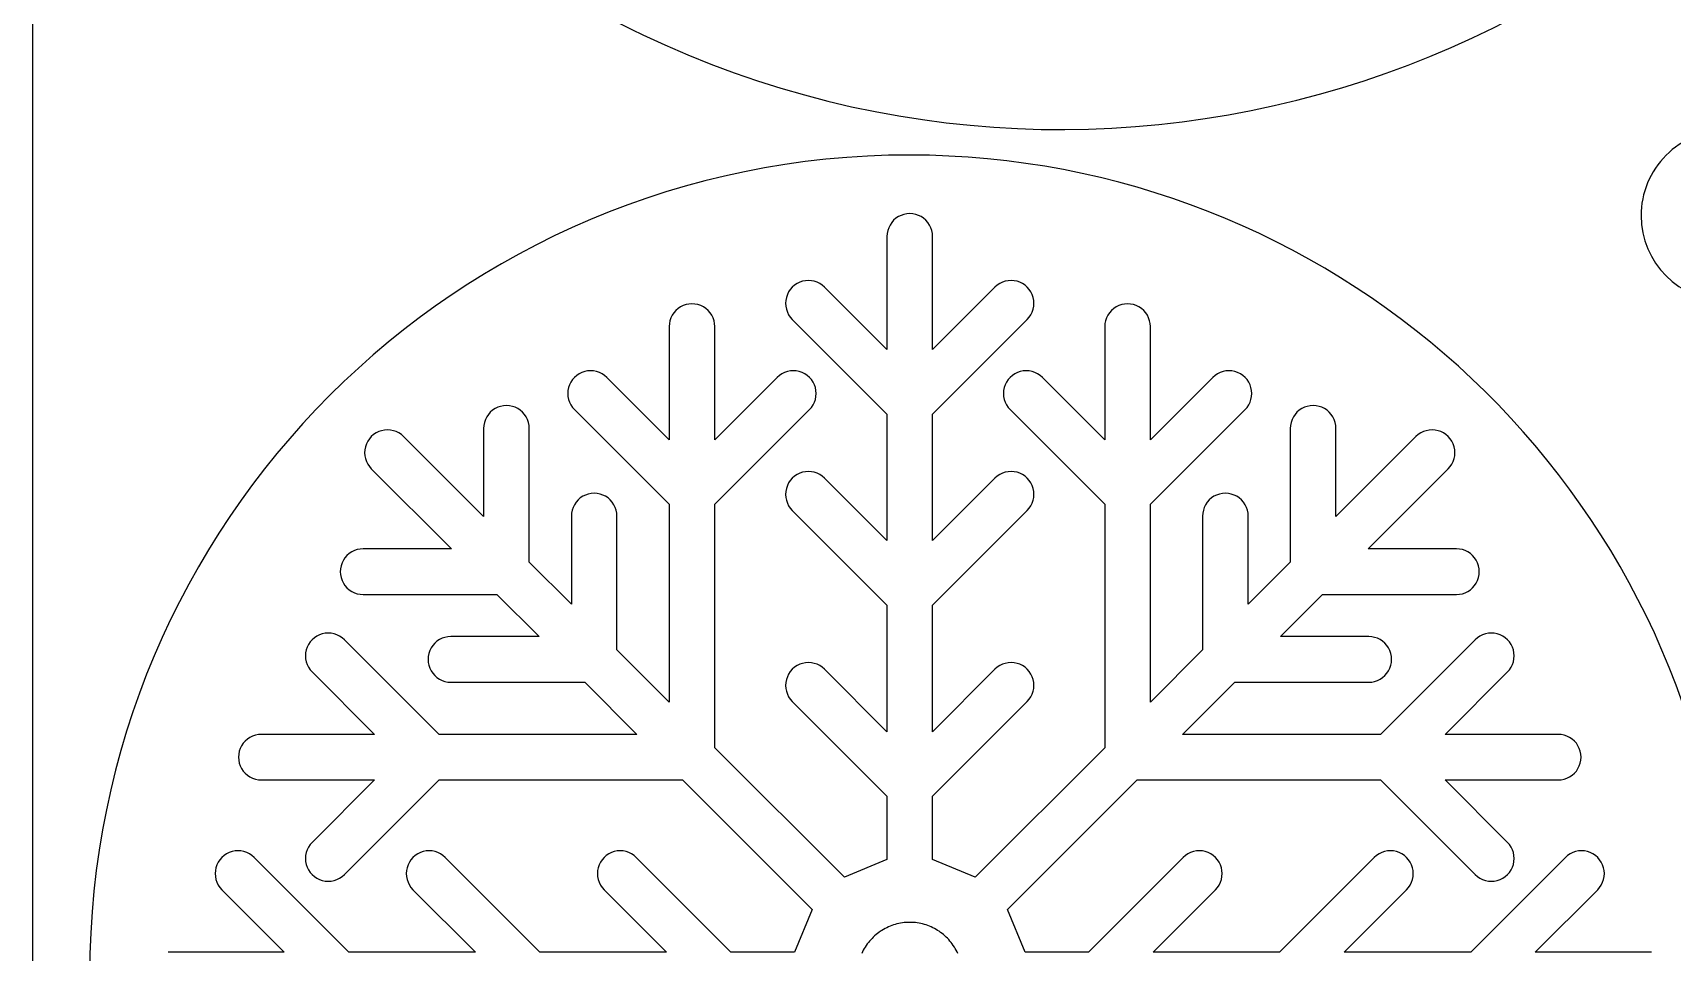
# Model space of a CAD drawing. Extents: x -10 to 300, y 40 to 641.
# Drawn here: x 0.2 to 149.9, y 120 to 204 of the extents above; entities that cross this region are included whole.
import ezdxf

# ---------------------------------------------------------------- set-up
doc = ezdxf.new("R2010")
doc.units = 0
doc.layers.add('Laag_1', color=7, linetype='CONTINUOUS')

msp = doc.modelspace()

# ---------------------------------------------------------------- linework, layer by layer
at = {"layer": 'Laag_1', "color": 1}
for p, q in [((0.160025, 40.160049), (0.160025, 639.840006)), ((79.48586, 187.30161), (79.241243, 187.180924)), ((79.744114, 187.389215), (79.48586, 187.30161)), ((80.011466, 187.442328), (79.744114, 187.389215)), ((80.283544, 187.460242), (80.011466, 187.442328)), ((80.555569, 187.442328), (80.283544, 187.460242)), ((80.823056, 187.389215), (80.555569, 187.442328)), ((81.081201, 187.30161), (80.823056, 187.389215)), ((81.32582, 187.180924), (81.081201, 187.30161)), ((147.095174, 187.275589), (147.095174, 187.275589)), ((78.270114, 185.915245), (78.216835, 185.647834)), ((78.357685, 186.17333), (78.270114, 185.915245)), ((78.478259, 186.417976), (78.357685, 186.17333)), ((78.629735, 186.644647), (78.478259, 186.417976)), ((78.809546, 186.849679), (78.629735, 186.644647)), ((79.014518, 187.029485), (78.809546, 186.849679)), ((79.241243, 187.180924), (79.014518, 187.029485)), ((81.552569, 187.029485), (81.32582, 187.180924)), ((81.757516, 186.849679), (81.552569, 187.029485)), ((81.9373, 186.644647), (81.757516, 186.849679)), ((82.088804, 186.417976), (81.9373, 186.644647)), ((82.209377, 186.17333), (82.088804, 186.417976)), ((82.297029, 185.915245), (82.209377, 186.17333)), ((82.350252, 185.647834), (82.297029, 185.915245)), ((78.216835, 185.647834), (78.198913, 185.375709)), ((78.199048, 185.375709), (78.199048, 175.034684)), ((82.368012, 185.375709), (82.350143, 185.647834)), ((82.368012, 175.034684), (82.368012, 185.375709)), ((70.484103, 181.275641), (70.22585, 181.188036)), ((70.751509, 181.328889), (70.484103, 181.275641)), ((71.023533, 181.346653), (70.751509, 181.328904)), ((71.295694, 181.328889), (71.023533, 181.346653)), ((71.563073, 181.275641), (71.295694, 181.328889)), ((71.821297, 181.188036), (71.563073, 181.275641)), ((89.003961, 181.275641), (88.745763, 181.188036)), ((89.271368, 181.328889), (89.003961, 181.275641)), ((89.543555, 181.346653), (89.271368, 181.328904)), ((89.815552, 181.328889), (89.543555, 181.346653)), ((90.082959, 181.275641), (89.815552, 181.328889)), ((90.341293, 181.188036), (90.082959, 181.275641)), ((69.010022, 179.80167), (68.956852, 179.53423)), ((69.097672, 180.059951), (69.010022, 179.80167)), ((69.218385, 180.304401), (69.097672, 180.059951)), ((69.36986, 180.531043), (69.218385, 180.304401)), ((69.549533, 180.73606), (69.36986, 180.531043)), ((69.754591, 180.91588), (69.549533, 180.73606)), ((69.98134, 181.067335), (69.754591, 180.91588)), ((70.22585, 181.188036), (69.98134, 181.067335)), ((72.065835, 181.067335), (71.821297, 181.188036)), ((72.292558, 180.91588), (72.065835, 181.067335)), ((72.497616, 180.73606), (72.292558, 180.91588)), ((78.199048, 175.034684), (72.497616, 180.73606)), ((88.069447, 180.73606), (82.368012, 175.034684)), ((88.274503, 180.91588), (88.069447, 180.73606)), ((88.501226, 181.067335), (88.274503, 180.91588)), ((88.745763, 181.188036), (88.501226, 181.067335)), ((90.585694, 181.067335), (90.341293, 181.188036)), ((90.812472, 180.91588), (90.585694, 181.067335)), ((91.017528, 180.73606), (90.812472, 180.91588)), ((91.19731, 180.531043), (91.017528, 180.73606)), ((91.348787, 180.304401), (91.19731, 180.531043)), ((91.469389, 180.059951), (91.348787, 180.304401)), ((91.556985, 179.80167), (91.469389, 180.059951)), ((91.610236, 179.53423), (91.556985, 179.80167)), ((58.73077, 178.402226), (58.579374, 178.175524)), ((58.910578, 178.607258), (58.73077, 178.402226)), ((59.115663, 178.787064), (58.910578, 178.607258)), ((59.342272, 178.938503), (59.115663, 178.787064)), ((59.586892, 179.059189), (59.342272, 178.938503)), ((59.845067, 179.146794), (59.586892, 179.059189)), ((60.112417, 179.199907), (59.845067, 179.146794)), ((60.384549, 179.217806), (60.112417, 179.199907)), ((60.656738, 179.199907), (60.384549, 179.217821)), ((60.924115, 179.146794), (60.656738, 179.199907)), ((61.182236, 179.059189), (60.924115, 179.146794)), ((61.426854, 178.938503), (61.182236, 179.059189)), ((61.653574, 178.787064), (61.426854, 178.938503)), ((61.85855, 178.607258), (61.653574, 178.787064)), ((62.038385, 178.402226), (61.85855, 178.607258)), ((62.189863, 178.175524), (62.038385, 178.402226)), ((68.956852, 179.53423), (68.938956, 179.262089)), ((68.939038, 179.262089), (68.956905, 178.990129)), ((68.956852, 178.990129), (69.010022, 178.722569)), ((69.010022, 178.722569), (69.097672, 178.464453)), ((69.097672, 178.464453), (69.218385, 178.219823)), ((91.348787, 178.219823), (91.469389, 178.464453)), ((91.469389, 178.464453), (91.556985, 178.722569)), ((91.556985, 178.722569), (91.610236, 178.990129)), ((91.628024, 179.262089), (91.610155, 179.53423)), ((91.610236, 178.990129), (91.628106, 179.262089)), ((98.528702, 178.402226), (98.377198, 178.175524)), ((98.708512, 178.607258), (98.528702, 178.402226)), ((98.913486, 178.787064), (98.708512, 178.607258)), ((99.140209, 178.938503), (98.913486, 178.787064)), ((99.384828, 179.059189), (99.140209, 178.938503)), ((99.642945, 179.146794), (99.384828, 179.059189)), ((99.910351, 179.199907), (99.642945, 179.146794)), ((100.182511, 179.217806), (99.910351, 179.199907)), ((100.454535, 179.199907), (100.182511, 179.217821)), ((100.722051, 179.146794), (100.454535, 179.199907)), ((100.980195, 179.059189), (100.722051, 179.146794)), ((101.224787, 178.938503), (100.980195, 179.059189)), ((101.451414, 178.787064), (101.224787, 178.938503)), ((101.65647, 178.607258), (101.451414, 178.787064)), ((101.83628, 178.402226), (101.65647, 178.607258)), ((101.987675, 178.175524), (101.83628, 178.402226)), ((58.317976, 177.405383), (58.30011, 177.133258)), ((58.30011, 177.133258), (58.30011, 166.792293)), ((58.371039, 177.672794), (58.317976, 177.405383)), ((58.458608, 177.930939), (58.371039, 177.672794)), ((58.579374, 178.175524), (58.458608, 177.930939)), ((62.310492, 177.930939), (62.189863, 178.175524)), ((62.398197, 177.672794), (62.310492, 177.930939)), ((62.451259, 177.405383), (62.398197, 177.672794)), ((62.469182, 177.133258), (62.451259, 177.405383)), ((62.469182, 166.792293), (62.469182, 177.133258)), ((69.218385, 178.219823), (69.36986, 177.993121)), ((69.36986, 177.993121), (69.549533, 177.788089)), ((69.549533, 177.788089), (78.199048, 169.138696)), ((82.368012, 169.138696), (91.017528, 177.788089)), ((91.017528, 177.788089), (91.19731, 177.993121)), ((91.19731, 177.993121), (91.348787, 178.219823)), ((98.115885, 177.405383), (98.097906, 177.133258)), ((98.097906, 177.133258), (98.097906, 166.792293)), ((98.168945, 177.672794), (98.115885, 177.405383)), ((98.256541, 177.930939), (98.168945, 177.672794)), ((98.377198, 178.175524), (98.256541, 177.930939)), ((102.108413, 177.930939), (101.987675, 178.175524)), ((102.196009, 177.672794), (102.108413, 177.930939)), ((102.249097, 177.405383), (102.196009, 177.672794)), ((102.266966, 177.133258), (102.249097, 177.405383)), ((102.266966, 166.792293), (102.266966, 177.133258)), ((49.470865, 172.288636), (49.319391, 172.061935)), ((49.650595, 172.493669), (49.470865, 172.288636)), ((49.855648, 172.673459), (49.650595, 172.493669)), ((50.082372, 172.824929), (49.855648, 172.673459)), ((50.326772, 172.94563), (50.082372, 172.824929)), ((50.585107, 173.033235), (50.326772, 172.94563)), ((50.852517, 173.086498), (50.585107, 173.033235)), ((51.124705, 173.104232), (50.852517, 173.086498)), ((51.396806, 173.086498), (51.124705, 173.104232)), ((51.664188, 173.033235), (51.396806, 173.086498)), ((51.922358, 172.94563), (51.664188, 173.033235)), ((52.166949, 172.824929), (51.922358, 172.94563)), ((52.393565, 172.673459), (52.166949, 172.824929)), ((52.598645, 172.493669), (52.393565, 172.673459)), ((58.30011, 166.792293), (52.598645, 172.493669)), ((68.170589, 172.493669), (62.469182, 166.792293)), ((68.375536, 172.673459), (68.170589, 172.493669)), ((68.602288, 172.824929), (68.375536, 172.673459)), ((68.846796, 172.94563), (68.602288, 172.824929)), ((69.105049, 173.033235), (68.846796, 172.94563)), ((69.37251, 173.086498), (69.105049, 173.033235)), ((69.644562, 173.104232), (69.37251, 173.086498)), ((69.916641, 173.086498), (69.644562, 173.104232)), ((70.1841, 173.033235), (69.916641, 173.086498)), ((70.442353, 172.94563), (70.1841, 173.033235)), ((70.686892, 172.824929), (70.442353, 172.94563)), ((70.913587, 172.673459), (70.686892, 172.824929)), ((71.118559, 172.493669), (70.913587, 172.673459)), ((71.298397, 172.288636), (71.118559, 172.493669)), ((71.449876, 172.061935), (71.298397, 172.288636)), ((89.26869, 172.288636), (89.117186, 172.061935)), ((89.448528, 172.493669), (89.26869, 172.288636)), ((89.653475, 172.673459), (89.448528, 172.493669)), ((89.880224, 172.824929), (89.653475, 172.673459)), ((90.124816, 172.94563), (89.880224, 172.824929)), ((90.38296, 173.033235), (90.124816, 172.94563)), ((90.650422, 173.086498), (90.38296, 173.033235)), ((90.922499, 173.104232), (90.650422, 173.086498)), ((91.19455, 173.086498), (90.922499, 173.104232)), ((91.46204, 173.033235), (91.19455, 173.086498)), ((91.720292, 172.94563), (91.46204, 173.033235)), ((91.964776, 172.824929), (91.720292, 172.94563)), ((92.191498, 172.673459), (91.964776, 172.824929)), ((92.396472, 172.493669), (92.191498, 172.673459)), ((98.097906, 166.792293), (92.396472, 172.493669)), ((107.9684, 172.493669), (102.266966, 166.792293)), ((108.173429, 172.673459), (107.9684, 172.493669)), ((108.40007, 172.824929), (108.173429, 172.673459)), ((108.644689, 172.94563), (108.40007, 172.824929)), ((108.902833, 173.033235), (108.644689, 172.94563)), ((109.170212, 173.086498), (108.902833, 173.033235)), ((109.442372, 173.104232), (109.170212, 173.086498)), ((109.714533, 173.086498), (109.442372, 173.104232)), ((109.981912, 173.033235), (109.714533, 173.086498)), ((110.240247, 172.94563), (109.981912, 173.033235)), ((110.484675, 172.824929), (110.240247, 172.94563)), ((110.711398, 172.673459), (110.484675, 172.824929)), ((110.916372, 172.493669), (110.711398, 172.673459)), ((111.096182, 172.288636), (110.916372, 172.493669)), ((111.247658, 172.061935), (111.096182, 172.288636)), ((49.057857, 171.291809), (49.039989, 171.019683)), ((49.040072, 171.019683), (49.058076, 170.747543)), ((49.111024, 171.559174), (49.057857, 171.291809)), ((49.198704, 171.8175), (49.111024, 171.559174)), ((49.319391, 172.061935), (49.198704, 171.8175)), ((71.570393, 171.8175), (71.449876, 172.061935)), ((71.658072, 171.559174), (71.570393, 171.8175)), ((71.71127, 171.291809), (71.658072, 171.559174)), ((71.729167, 171.019683), (71.711159, 171.291809)), ((71.71127, 170.747543), (71.729275, 171.019683)), ((88.855792, 171.291809), (88.837894, 171.019683)), ((88.838004, 171.019683), (88.855901, 170.747543)), ((88.908961, 171.559174), (88.855792, 171.291809)), ((88.996667, 171.8175), (88.908961, 171.559174)), ((89.117186, 172.061935), (88.996667, 171.8175)), ((111.368342, 171.8175), (111.247658, 172.061935)), ((111.455912, 171.559174), (111.368342, 171.8175)), ((111.509191, 171.291809), (111.455912, 171.559174)), ((111.526978, 171.019683), (111.509191, 171.291809)), ((111.509191, 170.747543), (111.526978, 171.019683)), ((41.95972, 169.307884), (41.779907, 169.103017)), ((42.164695, 169.48784), (41.95972, 169.307884)), ((42.391387, 169.639309), (42.164695, 169.48784)), ((42.636007, 169.759815), (42.391387, 169.639309)), ((42.894122, 169.847435), (42.636007, 169.759815)), ((43.161559, 169.900683), (42.894122, 169.847435)), ((43.433665, 169.918598), (43.161559, 169.900683)), ((43.705826, 169.900683), (43.433665, 169.918628)), ((43.97323, 169.847435), (43.705826, 169.900683)), ((44.231373, 169.759815), (43.97323, 169.847435)), ((44.475993, 169.639309), (44.231373, 169.759815)), ((44.702607, 169.48784), (44.475993, 169.639309)), ((44.907665, 169.307884), (44.702607, 169.48784)), ((45.087473, 169.103017), (44.907665, 169.307884)), ((49.057857, 170.747543), (49.111024, 170.480148)), ((49.111024, 170.480148), (49.198704, 170.221987)), ((49.198704, 170.221987), (49.319391, 169.977387)), ((49.319391, 169.977387), (49.470865, 169.7507)), ((49.470865, 169.7507), (49.650595, 169.545668)), ((49.650595, 169.545668), (58.30011, 160.89623)), ((62.469182, 160.89623), (71.118559, 169.545668)), ((71.118559, 169.545668), (71.298397, 169.7507)), ((71.298397, 169.7507), (71.449876, 169.977387)), ((71.449876, 169.977387), (71.570393, 170.221987)), ((71.570393, 170.221987), (71.658072, 170.480148)), ((71.658072, 170.480148), (71.71127, 170.747543)), ((88.855792, 170.747543), (88.908961, 170.480148)), ((88.908961, 170.480148), (88.996667, 170.221987)), ((88.996667, 170.221987), (89.117186, 169.977387)), ((89.117186, 169.977387), (89.26869, 169.7507)), ((89.26869, 169.7507), (89.448528, 169.545668)), ((89.448528, 169.545668), (98.097906, 160.89623)), ((102.266966, 160.89623), (110.916372, 169.545668)), ((110.916372, 169.545668), (111.096182, 169.7507)), ((111.096182, 169.7507), (111.247658, 169.977387)), ((111.247658, 169.977387), (111.368342, 170.221987)), ((111.368342, 170.221987), (111.455912, 170.480148)), ((111.455912, 170.480148), (111.509191, 170.747543)), ((115.659384, 169.307884), (115.479574, 169.103017)), ((115.86444, 169.48784), (115.659384, 169.307884)), ((116.091163, 169.639309), (115.86444, 169.48784)), ((116.3357, 169.759815), (116.091163, 169.639309)), ((116.593817, 169.847435), (116.3357, 169.759815)), ((116.861306, 169.900683), (116.593817, 169.847435)), ((117.133357, 169.918598), (116.861306, 169.900683)), ((117.405517, 169.900683), (117.133357, 169.918628)), ((117.672896, 169.847435), (117.405517, 169.900683)), ((117.931013, 169.759815), (117.672896, 169.847435)), ((118.17566, 169.639309), (117.931013, 169.759815)), ((118.402382, 169.48784), (118.17566, 169.639309)), ((118.607438, 169.307884), (118.402382, 169.48784)), ((118.787138, 169.103017), (118.607438, 169.307884)), ((41.366845, 168.105979), (41.348977, 167.834049)), ((41.349087, 167.834049), (41.349087, 159.770923)), ((41.420155, 168.373585), (41.366845, 168.105979)), ((41.507724, 168.63173), (41.420155, 168.373585)), ((41.628378, 168.876316), (41.507724, 168.63173)), ((41.779907, 169.103017), (41.628378, 168.876316)), ((45.238868, 168.876316), (45.087473, 169.103017)), ((45.359661, 168.63173), (45.238868, 168.876316)), ((45.447203, 168.373585), (45.359661, 168.63173)), ((45.500264, 168.105979), (45.447203, 168.373585)), ((45.518186, 167.834049), (45.500264, 168.105979)), ((45.518186, 155.601825), (45.518186, 167.834049)), ((78.199048, 169.138696), (78.199048, 157.576635)), ((82.368012, 157.576635), (82.368012, 169.138696)), ((115.066757, 168.105979), (115.048861, 167.834049)), ((115.048861, 167.834049), (115.048861, 155.601825)), ((115.119845, 168.373585), (115.066757, 168.105979)), ((115.207523, 168.63173), (115.119845, 168.373585)), ((115.32818, 168.876316), (115.207523, 168.63173)), ((115.479574, 169.103017), (115.32818, 168.876316)), ((118.938643, 168.876316), (118.787138, 169.103017)), ((119.059299, 168.63173), (118.938643, 168.876316)), ((119.146978, 168.373585), (119.059299, 168.63173)), ((119.200147, 168.105979), (119.146978, 168.373585)), ((119.217934, 167.834049), (119.200147, 168.105979)), ((119.217934, 159.770923), (119.217934, 167.834049)), ((30.636959, 166.406809), (30.54939, 166.148679)), ((30.757646, 166.651425), (30.636959, 166.406809)), ((30.90912, 166.878111), (30.757646, 166.651425)), ((31.088933, 167.083143), (30.90912, 166.878111)), ((31.294013, 167.262919), (31.088933, 167.083143)), ((31.520627, 167.414328), (31.294013, 167.262919)), ((31.765247, 167.535059), (31.520627, 167.414328)), ((32.023363, 167.622649), (31.765247, 167.535059)), ((32.290772, 167.675762), (32.023363, 167.622649)), ((32.562933, 167.693661), (32.290772, 167.675762)), ((32.835065, 167.675762), (32.562933, 167.693661)), ((33.102442, 167.622649), (32.835065, 167.675762)), ((33.360586, 167.535059), (33.102442, 167.622649)), ((33.605204, 167.414328), (33.360586, 167.535059)), ((33.831793, 167.262919), (33.605204, 167.414328)), ((34.036877, 167.083143), (33.831793, 167.262919)), ((41.349087, 159.770923), (34.036877, 167.083143)), ((126.530144, 167.083143), (119.217934, 159.770923)), ((126.735202, 167.262919), (126.530144, 167.083143)), ((126.961814, 167.414328), (126.735202, 167.262919)), ((127.206434, 167.535059), (126.961814, 167.414328)), ((127.464577, 167.622649), (127.206434, 167.535059)), ((127.731956, 167.675762), (127.464577, 167.622649)), ((128.004117, 167.693661), (127.731956, 167.675762)), ((128.276278, 167.675762), (128.004117, 167.693661)), ((128.543657, 167.622649), (128.276278, 167.675762)), ((128.8018, 167.535059), (128.543657, 167.622649)), ((129.04642, 167.414328), (128.8018, 167.535059)), ((129.273142, 167.262919), (129.04642, 167.414328)), ((129.478089, 167.083143), (129.273142, 167.262919)), ((129.6579, 166.878111), (129.478089, 167.083143)), ((129.809402, 166.651425), (129.6579, 166.878111)), ((129.930088, 166.406809), (129.809402, 166.651425)), ((130.01763, 166.148679), (129.930088, 166.406809)), ((30.496333, 165.881253), (30.4783, 165.609128)), ((30.4783, 165.609128), (30.496333, 165.337002)), ((30.54939, 166.148679), (30.496333, 165.881253)), ((30.496333, 165.337002), (30.54939, 165.069577)), ((30.54939, 165.069577), (30.636959, 164.811446)), ((30.636959, 164.811446), (30.757646, 164.566861)), ((129.809402, 164.566861), (129.930088, 164.811446)), ((129.930088, 164.811446), (130.01763, 165.069577)), ((130.070717, 165.881253), (130.01763, 166.148679)), ((130.01763, 165.069577), (130.070717, 165.337002)), ((130.088694, 165.609128), (130.070717, 165.881253)), ((130.070717, 165.337002), (130.088694, 165.609128)), ((30.757646, 164.566861), (30.90912, 164.34013)), ((30.90912, 164.34013), (31.088933, 164.135112)), ((31.088933, 164.135112), (38.401114, 156.822891)), ((69.549533, 163.278026), (69.36986, 163.072994)), ((69.754591, 163.457801), (69.549533, 163.278026)), ((69.98134, 163.609256), (69.754591, 163.457801)), ((70.22585, 163.729927), (69.98134, 163.609256)), ((70.484103, 163.817577), (70.22585, 163.729927)), ((70.751509, 163.870825), (70.484103, 163.817577)), ((71.023533, 163.888544), (70.751509, 163.870825)), ((71.295694, 163.870825), (71.023533, 163.888544)), ((71.563073, 163.817577), (71.295694, 163.870825)), ((71.821297, 163.729927), (71.563073, 163.817577)), ((72.065835, 163.609256), (71.821297, 163.729927)), ((72.292558, 163.457801), (72.065835, 163.609256)), ((72.497616, 163.278026), (72.292558, 163.457801)), ((78.199048, 157.576635), (72.497616, 163.278026)), ((88.069447, 163.278026), (82.368012, 157.576635)), ((88.274503, 163.457801), (88.069447, 163.278026)), ((88.501226, 163.609256), (88.274503, 163.457801)), ((88.745763, 163.729927), (88.501226, 163.609256)), ((89.003961, 163.817577), (88.745763, 163.729927)), ((89.271368, 163.870825), (89.003961, 163.817577)), ((89.543555, 163.888544), (89.271368, 163.870825)), ((89.815552, 163.870825), (89.543555, 163.888544)), ((90.082959, 163.817577), (89.815552, 163.870825)), ((90.341293, 163.729927), (90.082959, 163.817577)), ((90.585694, 163.609256), (90.341293, 163.729927)), ((90.812472, 163.457801), (90.585694, 163.609256)), ((91.017528, 163.278026), (90.812472, 163.457801)), ((91.19731, 163.072994), (91.017528, 163.278026)), ((122.165933, 156.822891), (129.478089, 164.135112)), ((129.478089, 164.135112), (129.6579, 164.34013)), ((129.6579, 164.34013), (129.809402, 164.566861)), ((50.909074, 161.832662), (50.65074, 161.745056)), ((51.17648, 161.885939), (50.909074, 161.832662)), ((51.448585, 161.903674), (51.17648, 161.885939)), ((51.720581, 161.885939), (51.448585, 161.903674)), ((51.98793, 161.832662), (51.720581, 161.885939)), ((52.246292, 161.745056), (51.98793, 161.832662)), ((68.956852, 162.076121), (68.938956, 161.804026)), ((68.939038, 161.804026), (68.956905, 161.53202)), ((69.010022, 162.343531), (68.956852, 162.076121)), ((69.097672, 162.601842), (69.010022, 162.343531)), ((69.218385, 162.846277), (69.097672, 162.601842)), ((69.36986, 163.072994), (69.218385, 162.846277)), ((91.348787, 162.846277), (91.19731, 163.072994)), ((91.469389, 162.601842), (91.348787, 162.846277)), ((91.556985, 162.343531), (91.469389, 162.601842)), ((91.610236, 162.076121), (91.556985, 162.343531)), ((91.628024, 161.804026), (91.610155, 162.076121)), ((91.610236, 161.53202), (91.628106, 161.804026)), ((108.579088, 161.832662), (108.320862, 161.745056)), ((108.846494, 161.885939), (108.579088, 161.832662)), ((109.118545, 161.903674), (108.846494, 161.885939)), ((109.390596, 161.885939), (109.118545, 161.903674)), ((109.657975, 161.832662), (109.390596, 161.885939)), ((109.91631, 161.745056), (109.657975, 161.832662)), ((49.434991, 160.358691), (49.381737, 160.09125)), ((49.522643, 160.616776), (49.434991, 160.358691)), ((49.643133, 160.861422), (49.522643, 160.616776)), ((49.794585, 161.088093), (49.643133, 160.861422)), ((49.974529, 161.293126), (49.794585, 161.088093)), ((50.179478, 161.472901), (49.974529, 161.293126)), ((50.406335, 161.62437), (50.179478, 161.472901)), ((50.65074, 161.745056), (50.406335, 161.62437)), ((52.490803, 161.62437), (52.246292, 161.745056)), ((52.717528, 161.472901), (52.490803, 161.62437)), ((52.922393, 161.293126), (52.717528, 161.472901)), ((53.102204, 161.088093), (52.922393, 161.293126)), ((53.253761, 160.861422), (53.102204, 161.088093)), ((53.374361, 160.616776), (53.253761, 160.861422)), ((53.46193, 160.358691), (53.374361, 160.616776)), ((53.515185, 160.09125), (53.46193, 160.358691)), ((58.30011, 160.89623), (58.30011, 142.819944)), ((62.469182, 138.650862), (62.469182, 160.89623)), ((68.956852, 161.53202), (69.010022, 161.264445)), ((69.010022, 161.264445), (69.097672, 161.006344)), ((69.097672, 161.006344), (69.218385, 160.761714)), ((69.218385, 160.761714), (69.36986, 160.535027)), ((69.36986, 160.535027), (69.549533, 160.329995)), ((69.549533, 160.329995), (78.199048, 151.680587)), ((82.368012, 151.680587), (91.017528, 160.329995)), ((91.017528, 160.329995), (91.19731, 160.535027)), ((91.19731, 160.535027), (91.348787, 160.761714)), ((91.348787, 160.761714), (91.469389, 161.006344)), ((91.469389, 161.006344), (91.556985, 161.264445)), ((91.556985, 161.264445), (91.610236, 161.53202)), ((98.097906, 160.89623), (98.097906, 138.650862)), ((102.266966, 142.819944), (102.266966, 160.89623)), ((107.105115, 160.358691), (107.051809, 160.09125)), ((107.192657, 160.616776), (107.105115, 160.358691)), ((107.313259, 160.861422), (107.192657, 160.616776)), ((107.464845, 161.088093), (107.313259, 160.861422)), ((107.644655, 161.293126), (107.464845, 161.088093)), ((107.849493, 161.472901), (107.644655, 161.293126)), ((108.076215, 161.62437), (107.849493, 161.472901)), ((108.320862, 161.745056), (108.076215, 161.62437)), ((110.160739, 161.62437), (109.91631, 161.745056)), ((110.387652, 161.472901), (110.160739, 161.62437)), ((110.592517, 161.293126), (110.387652, 161.472901)), ((110.772437, 161.088093), (110.592517, 161.293126)), ((110.923913, 160.861422), (110.772437, 161.088093)), ((111.044379, 160.616776), (110.923913, 160.861422)), ((111.132057, 160.358691), (111.044379, 160.616776)), ((111.185227, 160.09125), (111.132057, 160.358691)), ((49.381737, 160.09125), (49.363816, 159.819155)), ((49.364008, 159.819155), (49.364008, 151.755969)), ((53.533136, 159.819155), (53.515185, 160.09125)), ((53.533136, 147.586886), (53.533136, 159.819155)), ((107.051809, 160.09125), (107.03394, 159.819155)), ((107.03394, 159.819155), (107.03394, 147.586886)), ((111.203013, 159.819155), (111.185336, 160.09125)), ((111.203013, 151.755969), (111.203013, 159.819155)), ((28.532685, 155.780624), (28.412218, 155.536039)), ((28.684158, 156.007355), (28.532685, 155.780624)), ((28.864186, 156.212373), (28.684158, 156.007355)), ((29.069051, 156.392178), (28.864186, 156.212373)), ((29.295776, 156.543618), (29.069051, 156.392178)), ((29.540286, 156.664274), (29.295776, 156.543618)), ((29.798428, 156.751894), (29.540286, 156.664274)), ((30.066026, 156.805157), (29.798428, 156.751894)), ((30.337998, 156.822891), (30.066026, 156.805157)), ((38.401114, 156.822891), (30.337998, 156.822891)), ((130.229077, 156.822891), (122.165933, 156.822891)), ((130.501021, 156.805157), (130.229077, 156.822891)), ((130.76859, 156.751894), (130.501021, 156.805157)), ((131.026733, 156.664274), (130.76859, 156.751894)), ((131.271353, 156.543618), (131.026733, 156.664274)), ((131.497967, 156.392178), (131.271353, 156.543618)), ((131.702941, 156.212373), (131.497967, 156.392178)), ((131.88286, 156.007355), (131.702941, 156.212373)), ((132.034337, 155.780624), (131.88286, 156.007355)), ((132.154802, 155.536039), (132.034337, 155.780624)), ((28.271398, 155.010483), (28.253367, 154.738357)), ((28.253367, 154.738357), (28.271398, 154.466232)), ((28.324676, 155.277893), (28.271398, 155.010483)), ((28.271398, 154.466232), (28.324676, 154.198806)), ((28.412218, 155.536039), (28.324676, 155.277893)), ((49.364008, 151.755969), (45.518186, 155.601825)), ((115.048861, 155.601825), (111.203013, 151.755969)), ((132.24248, 155.277893), (132.154802, 155.536039)), ((132.29565, 155.010483), (132.24248, 155.277893)), ((132.24248, 154.198806), (132.29565, 154.466232)), ((132.313656, 154.738357), (132.29565, 155.010483)), ((132.29565, 154.466232), (132.313656, 154.738357)), ((28.324676, 154.198806), (28.412218, 153.940721)), ((28.412218, 153.940721), (28.532685, 153.69606)), ((28.532685, 153.69606), (28.684158, 153.469374)), ((28.684158, 153.469374), (28.864186, 153.264342)), ((28.864186, 153.264342), (29.069051, 153.084551)), ((29.069051, 153.084551), (29.295776, 152.933112)), ((29.295776, 152.933112), (29.540286, 152.812456)), ((29.540286, 152.812456), (29.798428, 152.724836)), ((130.76859, 152.724836), (131.026733, 152.812456)), ((131.026733, 152.812456), (131.271353, 152.933112)), ((131.271353, 152.933112), (131.497967, 153.084551)), ((131.497967, 153.084551), (131.702941, 153.264342)), ((131.702941, 153.264342), (131.88286, 153.469374)), ((131.88286, 153.469374), (132.034337, 153.69606)), ((132.034337, 153.69606), (132.154802, 153.940721)), ((132.154802, 153.940721), (132.24248, 154.198806)), ((29.798428, 152.724836), (30.066026, 152.671723)), ((30.066026, 152.671723), (30.337998, 152.653794)), ((30.337998, 152.653794), (42.570187, 152.653794)), ((42.570187, 152.653794), (46.416034, 148.807967)), ((78.199048, 151.680587), (78.199048, 140.118526)), ((82.368012, 140.118526), (82.368012, 151.680587)), ((114.150986, 148.807967), (117.996832, 152.653794)), ((117.996832, 152.653794), (130.229077, 152.653794)), ((130.229077, 152.653794), (130.501021, 152.671723)), ((130.501021, 152.671723), (130.76859, 152.724836)), ((25.498509, 148.316333), (25.347146, 148.089632)), ((25.678348, 148.521351), (25.498509, 148.316333)), ((25.883402, 148.701156), (25.678348, 148.521351)), ((26.110126, 148.852611), (25.883402, 148.701156)), ((26.354581, 148.973282), (26.110126, 148.852611)), ((26.612807, 149.060902), (26.354581, 148.973282)), ((26.880156, 149.11415), (26.612807, 149.060902)), ((27.152344, 149.131914), (26.880156, 149.11415)), ((27.424532, 149.11415), (27.152344, 149.131914)), ((27.69186, 149.060902), (27.424532, 149.11415)), ((27.950002, 148.973282), (27.69186, 149.060902)), ((28.194648, 148.852611), (27.950002, 148.973282)), ((28.421396, 148.701156), (28.194648, 148.852611)), ((28.626427, 148.521351), (28.421396, 148.701156)), ((37.275722, 139.871928), (28.626427, 148.521351)), ((37.083889, 148.37739), (36.878919, 148.197434)), ((37.310614, 148.528829), (37.083889, 148.37739)), ((37.555206, 148.649395), (37.310614, 148.528829)), ((37.813349, 148.736985), (37.555206, 148.649395)), ((38.080758, 148.790233), (37.813349, 148.736985)), ((38.352946, 148.807967), (38.080758, 148.790233)), ((46.416034, 148.807967), (38.352946, 148.807967)), ((122.214129, 148.807967), (114.150986, 148.807967)), ((122.486291, 148.790233), (122.214129, 148.807967)), ((122.753671, 148.736985), (122.486291, 148.790233)), ((123.011813, 148.649395), (122.753671, 148.736985)), ((123.256405, 148.528829), (123.011813, 148.649395)), ((123.483154, 148.37739), (123.256405, 148.528829)), ((131.940703, 148.521351), (123.291324, 139.871928)), ((123.688103, 148.197434), (123.483154, 148.37739)), ((132.145678, 148.701156), (131.940703, 148.521351)), ((132.3724, 148.852611), (132.145678, 148.701156)), ((132.61702, 148.973282), (132.3724, 148.852611)), ((132.875162, 149.060902), (132.61702, 148.973282)), ((133.142542, 149.11415), (132.875162, 149.060902)), ((133.414703, 149.131914), (133.142542, 149.11415)), ((133.686864, 149.11415), (133.414703, 149.131914)), ((133.954243, 149.060902), (133.686864, 149.11415)), ((134.212467, 148.973282), (133.954243, 149.060902)), ((134.456977, 148.852611), (134.212467, 148.973282)), ((134.683617, 148.701156), (134.456977, 148.852611)), ((134.888675, 148.521351), (134.683617, 148.701156)), ((135.068486, 148.316333), (134.888675, 148.521351)), ((135.219878, 148.089632), (135.068486, 148.316333)), ((25.085552, 147.319491), (25.067661, 147.04735)), ((25.06788, 147.04735), (25.085744, 146.77521)), ((25.138838, 147.586886), (25.085552, 147.319491)), ((25.226513, 147.845152), (25.138838, 147.586886)), ((25.347146, 148.089632), (25.226513, 147.845152)), ((36.2861, 146.995589), (36.268122, 146.723418)), ((36.339376, 147.262954), (36.2861, 146.995589)), ((36.426918, 147.521235), (36.339376, 147.262954)), ((36.547632, 147.765685), (36.426918, 147.521235)), ((36.699106, 147.992567), (36.547632, 147.765685)), ((36.878919, 148.197434), (36.699106, 147.992567)), ((58.30011, 142.819944), (53.533136, 147.586886)), ((107.03394, 147.586886), (102.266966, 142.819944)), ((123.867941, 147.992567), (123.688103, 148.197434)), ((124.019416, 147.765685), (123.867941, 147.992567)), ((124.140073, 147.521235), (124.019416, 147.765685)), ((124.227642, 147.262954), (124.140073, 147.521235)), ((124.28092, 146.995589), (124.227642, 147.262954)), ((124.298735, 146.723418), (124.28092, 146.995589)), ((135.340564, 147.845152), (135.219878, 148.089632)), ((135.428213, 147.586886), (135.340564, 147.845152)), ((135.481492, 147.319491), (135.428213, 147.586886)), ((135.499198, 147.04735), (135.481492, 147.319491)), ((135.481492, 146.77521), (135.499198, 147.04735)), ((25.085552, 146.77521), (25.138838, 146.507844)), ((25.138838, 146.507844), (25.226513, 146.249699)), ((25.226513, 146.249699), (25.347146, 146.005083)), ((25.347146, 146.005083), (25.498509, 145.778352)), ((25.498509, 145.778352), (25.678348, 145.573319)), ((25.678348, 145.573319), (31.379809, 139.871928)), ((36.268286, 146.723418), (36.286319, 146.451443)), ((36.2861, 146.451443), (36.339376, 146.184048)), ((36.339376, 146.184048), (36.426918, 145.925767)), ((36.426918, 145.925767), (36.547632, 145.681167)), ((36.547632, 145.681167), (36.699106, 145.454465)), ((36.699106, 145.454465), (36.878919, 145.249568)), ((69.218385, 145.388153), (69.097672, 145.143733)), ((69.36986, 145.61487), (69.218385, 145.388153)), ((69.549533, 145.819902), (69.36986, 145.61487)), ((69.754591, 145.999692), (69.549533, 145.819902)), ((69.98134, 146.151177), (69.754591, 145.999692)), ((70.22585, 146.271863), (69.98134, 146.151177)), ((70.484103, 146.359483), (70.22585, 146.271863)), ((70.751509, 146.412731), (70.484103, 146.359483)), ((71.023533, 146.43045), (70.751509, 146.412731)), ((71.295694, 146.412731), (71.023533, 146.43045)), ((71.563073, 146.359483), (71.295694, 146.412731)), ((71.821297, 146.271863), (71.563073, 146.359483)), ((72.065835, 146.151177), (71.821297, 146.271863)), ((72.292558, 145.999692), (72.065835, 146.151177)), ((72.497616, 145.819902), (72.292558, 145.999692)), ((78.199048, 140.118526), (72.497616, 145.819902)), ((88.069447, 145.819902), (82.368012, 140.118526)), ((88.274503, 145.999692), (88.069447, 145.819902)), ((88.501226, 146.151177), (88.274503, 145.999692)), ((88.745763, 146.271863), (88.501226, 146.151177)), ((89.003961, 146.359483), (88.745763, 146.271863)), ((89.271368, 146.412731), (89.003961, 146.359483)), ((89.543555, 146.43045), (89.271368, 146.412731)), ((89.815552, 146.412731), (89.543555, 146.43045)), ((90.082959, 146.359483), (89.815552, 146.412731)), ((90.341293, 146.271863), (90.082959, 146.359483)), ((90.585694, 146.151177), (90.341293, 146.271863)), ((90.812472, 145.999692), (90.585694, 146.151177)), ((91.017528, 145.819902), (90.812472, 145.999692)), ((91.19731, 145.61487), (91.017528, 145.819902)), ((91.348787, 145.388153), (91.19731, 145.61487)), ((91.469389, 145.143733), (91.348787, 145.388153)), ((123.688103, 145.249568), (123.867941, 145.454465)), ((123.867941, 145.454465), (124.019416, 145.681167)), ((124.019416, 145.681167), (124.140073, 145.925767)), ((124.140073, 145.925767), (124.227642, 146.184048)), ((124.227642, 146.184048), (124.28092, 146.451443)), ((124.28092, 146.451443), (124.298735, 146.723418)), ((129.187268, 139.871928), (134.888675, 145.573319)), ((134.888675, 145.573319), (135.068486, 145.778352)), ((135.068486, 145.778352), (135.219878, 146.005083)), ((135.219878, 146.005083), (135.340564, 146.249699)), ((135.340564, 146.249699), (135.428213, 146.507844)), ((135.428213, 146.507844), (135.481492, 146.77521)), ((36.878919, 145.249568), (37.083889, 145.069793)), ((37.083889, 145.069793), (37.310614, 144.918158)), ((37.310614, 144.918158), (37.555206, 144.797712)), ((37.555206, 144.797712), (37.813349, 144.710032)), ((37.813349, 144.710032), (38.080758, 144.656784)), ((38.080758, 144.656784), (38.352946, 144.6389)), ((38.352946, 144.6389), (50.585107, 144.6389)), ((50.585107, 144.6389), (55.351971, 139.871928)), ((68.956852, 144.618012), (68.938956, 144.345917)), ((68.939038, 144.345917), (68.956905, 144.073791)), ((69.010022, 144.885452), (68.956852, 144.618012)), ((68.956852, 144.073791), (69.010022, 143.806366)), ((69.097672, 145.143733), (69.010022, 144.885452)), ((69.010022, 143.806366), (69.097672, 143.548235)), ((91.556985, 144.885452), (91.469389, 145.143733)), ((91.469389, 143.548235), (91.556985, 143.806366)), ((91.610236, 144.618012), (91.556985, 144.885452)), ((91.556985, 143.806366), (91.610236, 144.073791)), ((91.628024, 144.345917), (91.610155, 144.618012)), ((91.610236, 144.073791), (91.628106, 144.345917)), ((105.215047, 139.871928), (109.981912, 144.6389)), ((109.981912, 144.6389), (122.214129, 144.6389)), ((122.214129, 144.6389), (122.486291, 144.656784)), ((122.486291, 144.656784), (122.753671, 144.710032)), ((122.753671, 144.710032), (123.011813, 144.797712)), ((123.011813, 144.797712), (123.256405, 144.918158)), ((123.256405, 144.918158), (123.483154, 145.069793)), ((123.483154, 145.069793), (123.688103, 145.249568)), ((69.097672, 143.548235), (69.218385, 143.303635)), ((69.218385, 143.303635), (69.36986, 143.076933)), ((69.36986, 143.076933), (69.549533, 142.871916)), ((69.549533, 142.871916), (78.199048, 134.222493)), ((82.368012, 134.222493), (91.017528, 142.871916)), ((91.017528, 142.871916), (91.19731, 143.076933)), ((91.19731, 143.076933), (91.348787, 143.303635)), ((91.348787, 143.303635), (91.469389, 143.548235)), ((19.76981, 139.44117), (19.56483, 139.26138)), ((19.99653, 139.59267), (19.76981, 139.44117)), ((20.241149, 139.713296), (19.99653, 139.59267)), ((20.499297, 139.800916), (20.241149, 139.713296)), ((20.766647, 139.854043), (20.499297, 139.800916)), ((21.038808, 139.871928), (20.766647, 139.854043)), ((31.379809, 139.871928), (21.038808, 139.871928)), ((55.351971, 139.871928), (37.275722, 139.871928)), ((123.291324, 139.871928), (105.215047, 139.871928)), ((139.528216, 139.871928), (129.187268, 139.871928)), ((139.800347, 139.854043), (139.528216, 139.871973)), ((140.067754, 139.800916), (139.800347, 139.854043)), ((140.325899, 139.713296), (140.067754, 139.800916)), ((140.570519, 139.59267), (140.325899, 139.713296)), ((140.797241, 139.44117), (140.570519, 139.59267)), ((141.002215, 139.26138), (140.797241, 139.44117)), ((18.972235, 138.05949), (18.954224, 137.787394)), ((19.025292, 138.32693), (18.972235, 138.05949)), ((19.112893, 138.585045), (19.025292, 138.32693)), ((19.233517, 138.829661), (19.112893, 138.585045)), ((19.385, 139.056347), (19.233517, 138.829661)), ((19.56483, 139.26138), (19.385, 139.056347)), ((74.307163, 126.812786), (62.469182, 138.650862)), ((98.097906, 138.650862), (86.259899, 126.812786)), ((141.182026, 139.056347), (141.002215, 139.26138)), ((141.3335, 138.829661), (141.182026, 139.056347)), ((141.454187, 138.585045), (141.3335, 138.829661)), ((141.541756, 138.32693), (141.454187, 138.585045)), ((141.594924, 138.05949), (141.541756, 138.32693)), ((141.612819, 137.787394), (141.594815, 138.05949)), ((18.954224, 137.787394), (18.972235, 137.515254)), ((18.972235, 137.515254), (19.025292, 137.247858)), ((19.025292, 137.247858), (19.112893, 136.989728)), ((19.112893, 136.989728), (19.233517, 136.745142)), ((19.233517, 136.745142), (19.385, 136.518441)), ((19.385, 136.518441), (19.56483, 136.313378)), ((19.56483, 136.313378), (19.76981, 136.133618)), ((140.797241, 136.133618), (141.002215, 136.313378)), ((141.002215, 136.313378), (141.182026, 136.518441)), ((141.182026, 136.518441), (141.3335, 136.745142)), ((141.3335, 136.745142), (141.454187, 136.989728)), ((141.454187, 136.989728), (141.541756, 137.247858)), ((141.541756, 137.247858), (141.594924, 137.515254)), ((141.594924, 137.515254), (141.612819, 137.787394)), ((19.76981, 136.133618), (19.99653, 135.982149)), ((19.99653, 135.982149), (20.241149, 135.861463)), ((20.241149, 135.861463), (20.499297, 135.773873)), ((20.499297, 135.773873), (20.766647, 135.72076)), ((20.766647, 135.72076), (21.038808, 135.70283)), ((21.038808, 135.70283), (31.379809, 135.70283)), ((31.379809, 135.70283), (25.678348, 130.001364)), ((28.626427, 127.053407), (37.275722, 135.70283)), ((37.275722, 135.70283), (59.521182, 135.70283)), ((59.521182, 135.70283), (71.359191, 123.86477)), ((89.20787, 123.86477), (101.04596, 135.70283)), ((101.04596, 135.70283), (123.291324, 135.70283)), ((123.291324, 135.70283), (131.940703, 127.053407)), ((134.888675, 130.001364), (129.187268, 135.70283)), ((129.187268, 135.70283), (139.528216, 135.70283)), ((139.528216, 135.70283), (139.800347, 135.72076)), ((139.800347, 135.72076), (140.067754, 135.773873)), ((140.067754, 135.773873), (140.325899, 135.861463)), ((140.325899, 135.861463), (140.570519, 135.982149)), ((140.570519, 135.982149), (140.797241, 136.133618)), ((78.199048, 134.222493), (78.199048, 128.424817)), ((82.368012, 128.424817), (82.368012, 134.222493)), ((17.867689, 128.953676), (17.640942, 128.802206)), ((18.112116, 129.074287), (17.867689, 128.953676)), ((18.370456, 129.161922), (18.112116, 129.074287)), ((18.63786, 129.215125), (18.370456, 129.161922)), ((18.909967, 129.232934), (18.63786, 129.215125)), ((19.181963, 129.215125), (18.909967, 129.232934)), ((19.449532, 129.161922), (19.181963, 129.215125)), ((19.707569, 129.074287), (19.449532, 129.161922)), ((19.952189, 128.953676), (19.707569, 129.074287)), ((20.178908, 128.802206), (19.952189, 128.953676)), ((25.138838, 129.066899), (25.085552, 128.799458)), ((25.226513, 129.325119), (25.138838, 129.066899)), ((25.347146, 129.56966), (25.226513, 129.325119)), ((25.498509, 129.796391), (25.347146, 129.56966)), ((25.678348, 130.001364), (25.498509, 129.796391)), ((35.325819, 128.953676), (35.099071, 128.802206)), ((35.570218, 129.074287), (35.325819, 128.953676)), ((35.828448, 129.161922), (35.570218, 129.074287)), ((36.095852, 129.215125), (35.828448, 129.161922)), ((36.36804, 129.232934), (36.095852, 129.215125)), ((36.639981, 129.215125), (36.36804, 129.232934)), ((36.90755, 129.161922), (36.639981, 129.215125)), ((37.165694, 129.074287), (36.90755, 129.161922)), ((37.410286, 128.953676), (37.165694, 129.074287)), ((37.636927, 128.802206), (37.410286, 128.953676)), ((52.783842, 128.953676), (52.557091, 128.802206)), ((53.028269, 129.074287), (52.783842, 128.953676)), ((53.286522, 129.161922), (53.028269, 129.074287)), ((53.553981, 129.215125), (53.286522, 129.161922)), ((53.826033, 129.232934), (53.553981, 129.215125)), ((54.098194, 129.215125), (53.826033, 129.232934)), ((54.36557, 129.161922), (54.098194, 129.215125)), ((54.623691, 129.074287), (54.36557, 129.161922)), ((54.868337, 128.953676), (54.623691, 129.074287)), ((55.095058, 128.802206), (54.868337, 128.953676)), ((105.698712, 128.953676), (105.471989, 128.802206)), ((105.943331, 129.074287), (105.698712, 128.953676)), ((106.201366, 129.161922), (105.943331, 129.074287)), ((106.468854, 129.215125), (106.201366, 129.161922)), ((106.740905, 129.232934), (106.468854, 129.215125)), ((107.013038, 129.215125), (106.740905, 129.232934)), ((107.280554, 129.161922), (107.013038, 129.215125)), ((107.53878, 129.074287), (107.280554, 129.161922)), ((107.783207, 128.953676), (107.53878, 129.074287)), ((108.009931, 128.802206), (107.783207, 128.953676)), ((123.156733, 128.953676), (122.930091, 128.802206)), ((123.401353, 129.074287), (123.156733, 128.953676)), ((123.659495, 129.161922), (123.401353, 129.074287)), ((123.927064, 129.215125), (123.659495, 129.161922)), ((124.199036, 129.232934), (123.927064, 129.215125)), ((124.471169, 129.215125), (124.199036, 129.232934)), ((124.738546, 129.161922), (124.471169, 129.215125)), ((124.996802, 129.074287), (124.738546, 129.161922)), ((125.241311, 128.953676), (124.996802, 129.074287)), ((125.46795, 128.802206), (125.241311, 128.953676)), ((135.068486, 129.796391), (134.888675, 130.001364)), ((135.219878, 129.56966), (135.068486, 129.796391)), ((135.340564, 129.325119), (135.219878, 129.56966)), ((135.428213, 129.066899), (135.340564, 129.325119)), ((135.481492, 128.799458), (135.428213, 129.066899)), ((140.614835, 128.953676), (140.388113, 128.802206)), ((140.859482, 129.074287), (140.614835, 128.953676)), ((141.117518, 129.161922), (140.859482, 129.074287)), ((141.385087, 129.215125), (141.117518, 129.161922)), ((141.657027, 129.232934), (141.385087, 129.215125)), ((141.929217, 129.215125), (141.657027, 129.232934)), ((142.196597, 129.161922), (141.929217, 129.215125)), ((142.454928, 129.074287), (142.196597, 129.161922)), ((142.69936, 128.953676), (142.454928, 129.074287)), ((142.926081, 128.802206), (142.69936, 128.953676)), ((16.843202, 127.420496), (16.825164, 127.148416)), ((16.896478, 127.687891), (16.843202, 127.420496)), ((16.984052, 127.946127), (16.896478, 127.687891)), ((17.10473, 128.190667), (16.984052, 127.946127)), ((17.256213, 128.417399), (17.10473, 128.190667)), ((17.435989, 128.622416), (17.256213, 128.417399)), ((17.640942, 128.802206), (17.435989, 128.622416)), ((20.38399, 128.622416), (20.178908, 128.802206)), ((29.033344, 119.972978), (20.38399, 128.622416)), ((25.085552, 128.799458), (25.067661, 128.527393)), ((25.06788, 128.527393), (25.085744, 128.255343)), ((25.085552, 128.255343), (25.138838, 127.987872)), ((25.138838, 127.987872), (25.226513, 127.729652)), ((25.226513, 127.729652), (25.347146, 127.485141)), ((25.347146, 127.485141), (25.498509, 127.25841)), ((34.301221, 127.420496), (34.283325, 127.148416)), ((34.354475, 127.687891), (34.301221, 127.420496)), ((34.442178, 127.946127), (34.354475, 127.687891)), ((34.562727, 128.190667), (34.442178, 127.946127)), ((34.714178, 128.417399), (34.562727, 128.190667)), ((34.89404, 128.622416), (34.714178, 128.417399)), ((35.099071, 128.802206), (34.89404, 128.622416)), ((37.841985, 128.622416), (37.636927, 128.802206)), ((46.49139, 119.972978), (37.841985, 128.622416)), ((51.759322, 127.420496), (51.741344, 127.148416)), ((51.812494, 127.687891), (51.759322, 127.420496)), ((51.900173, 127.946127), (51.812494, 127.687891)), ((52.020856, 128.190667), (51.900173, 127.946127)), ((52.172334, 128.417399), (52.020856, 128.190667)), ((52.352115, 128.622416), (52.172334, 128.417399)), ((52.557091, 128.802206), (52.352115, 128.622416)), ((55.300143, 128.622416), (55.095058, 128.802206)), ((63.949493, 119.972978), (55.300143, 128.622416)), ((78.199048, 128.424817), (74.307163, 126.812786)), ((86.259899, 126.812786), (82.368012, 128.424817)), ((105.266933, 128.622416), (96.617568, 119.972978)), ((105.471989, 128.802206), (105.266933, 128.622416)), ((108.215014, 128.622416), (108.009931, 128.802206)), ((108.394714, 128.417399), (108.215014, 128.622416)), ((108.546191, 128.190667), (108.394714, 128.417399)), ((108.666875, 127.946127), (108.546191, 128.190667)), ((108.754526, 127.687891), (108.666875, 127.946127)), ((108.807723, 127.420496), (108.754526, 127.687891)), ((108.82551, 127.148416), (108.807805, 127.420496)), ((122.725036, 128.622416), (114.075657, 119.972978)), ((122.930091, 128.802206), (122.725036, 128.622416)), ((125.673008, 128.622416), (125.46795, 128.802206)), ((125.852819, 128.417399), (125.673008, 128.622416)), ((126.004294, 128.190667), (125.852819, 128.417399)), ((126.124977, 127.946127), (126.004294, 128.190667)), ((126.212546, 127.687891), (126.124977, 127.946127)), ((126.265825, 127.420496), (126.212546, 127.687891)), ((126.283531, 127.148416), (126.265825, 127.420496)), ((140.183057, 128.622416), (131.533677, 119.972978)), ((135.068486, 127.25841), (135.219878, 127.485141)), ((135.219878, 127.485141), (135.340564, 127.729652)), ((135.340564, 127.729652), (135.428213, 127.987872)), ((135.428213, 127.987872), (135.481492, 128.255343)), ((135.499198, 128.527393), (135.481492, 128.799458)), ((135.481492, 128.255343), (135.499198, 128.527393)), ((140.388113, 128.802206), (140.183057, 128.622416)), ((143.131139, 128.622416), (142.926081, 128.802206)), ((143.31084, 128.417399), (143.131139, 128.622416)), ((143.462314, 128.190667), (143.31084, 128.417399)), ((143.582997, 127.946127), (143.462314, 128.190667)), ((143.670675, 127.687891), (143.582997, 127.946127)), ((143.723848, 127.420496), (143.670675, 127.687891)), ((143.741633, 127.148416), (143.723848, 127.420496)), ((16.825383, 127.148416), (16.843367, 126.876275)), ((16.843202, 126.876275), (16.896478, 126.60888)), ((16.896478, 126.60888), (16.984052, 126.350674)), ((16.984052, 126.350674), (17.10473, 126.106104)), ((17.10473, 126.106104), (17.256213, 125.879417)), ((17.256213, 125.879417), (17.435989, 125.674385)), ((25.498509, 127.25841), (25.678348, 127.053407)), ((25.678348, 127.053407), (25.883402, 126.873617)), ((25.883402, 126.873617), (26.110126, 126.722103)), ((26.110126, 126.722103), (26.354581, 126.601492)), ((26.354581, 126.601492), (26.612807, 126.513871)), ((26.612807, 126.513871), (26.880156, 126.460714)), ((26.880156, 126.460714), (27.152344, 126.442844)), ((27.152344, 126.442844), (27.424532, 126.460714)), ((27.424532, 126.460714), (27.69186, 126.513871)), ((27.69186, 126.513871), (27.950002, 126.601492)), ((27.950002, 126.601492), (28.194648, 126.722103)), ((28.194648, 126.722103), (28.421396, 126.873617)), ((28.421396, 126.873617), (28.626427, 127.053407)), ((34.283407, 127.148416), (34.301413, 126.876275)), ((34.301221, 126.876275), (34.354475, 126.60888)), ((34.354475, 126.60888), (34.442178, 126.350674)), ((34.442178, 126.350674), (34.562727, 126.106104)), ((34.562727, 126.106104), (34.714178, 125.879417)), ((34.714178, 125.879417), (34.89404, 125.674385)), ((51.741538, 127.148416), (51.759433, 126.876275)), ((51.759322, 126.876275), (51.812494, 126.60888)), ((51.812494, 126.60888), (51.900173, 126.350674)), ((51.900173, 126.350674), (52.020856, 126.106104)), ((52.020856, 126.106104), (52.172334, 125.879417)), ((52.172334, 125.879417), (52.352115, 125.674385)), ((108.215014, 125.674385), (108.394714, 125.879417)), ((108.394714, 125.879417), (108.546191, 126.106104)), ((108.546191, 126.106104), (108.666875, 126.350674)), ((108.666875, 126.350674), (108.754526, 126.60888)), ((108.754526, 126.60888), (108.807723, 126.876275)), ((108.807723, 126.876275), (108.82551, 127.148416)), ((125.673008, 125.674385), (125.852819, 125.879417)), ((125.852819, 125.879417), (126.004294, 126.106104)), ((126.004294, 126.106104), (126.124977, 126.350674)), ((126.124977, 126.350674), (126.212546, 126.60888)), ((126.212546, 126.60888), (126.265825, 126.876275)), ((126.265825, 126.876275), (126.283531, 127.148416)), ((131.940703, 127.053407), (132.145678, 126.873617)), ((132.145678, 126.873617), (132.3724, 126.722103)), ((132.3724, 126.722103), (132.61702, 126.601492)), ((132.61702, 126.601492), (132.875162, 126.513871)), ((132.875162, 126.513871), (133.142542, 126.460714)), ((133.142542, 126.460714), (133.414703, 126.442844)), ((133.414703, 126.442844), (133.686864, 126.460714)), ((133.686864, 126.460714), (133.954243, 126.513871)), ((133.954243, 126.513871), (134.212467, 126.601492)), ((134.212467, 126.601492), (134.456977, 126.722103)), ((134.456977, 126.722103), (134.683617, 126.873617)), ((134.683617, 126.873617), (134.888675, 127.053407)), ((134.888675, 127.053407), (135.068486, 127.25841)), ((143.131139, 125.674385), (143.31084, 125.879417)), ((143.31084, 125.879417), (143.462314, 126.106104)), ((143.462314, 126.106104), (143.582997, 126.350674)), ((143.582997, 126.350674), (143.670675, 126.60888)), ((143.670675, 126.60888), (143.723848, 126.876275)), ((143.723848, 126.876275), (143.741633, 127.148416)), ((17.435989, 125.674385), (23.137321, 119.972978)), ((34.89404, 125.674385), (40.595445, 119.972978)), ((52.352115, 125.674385), (58.053469, 119.972978)), ((102.51358, 119.972978), (108.215014, 125.674385)), ((119.9716, 119.972978), (125.673008, 125.674385)), ((137.429704, 119.972978), (143.131139, 125.674385)), ((71.359191, 123.86477), (69.747129, 119.972978)), ((90.81993, 119.972978), (89.20787, 123.86477)), ((76.953106, 121.350845), (76.834545, 121.232921)), ((77.075406, 121.464353), (76.953106, 121.350845)), ((77.201295, 121.573461), (77.075406, 121.464353)), ((77.33077, 121.67784), (77.201295, 121.573461)), ((77.463655, 121.777668), (77.33077, 121.67784)), ((77.599801, 121.872781), (77.463655, 121.777668)), ((77.739044, 121.962999), (77.599801, 121.872781)), ((77.881218, 122.048352), (77.739044, 121.962999)), ((78.026316, 122.128794), (77.881218, 122.048352)), ((78.174189, 122.204206), (78.026316, 122.128794)), ((78.324673, 122.274543), (78.174189, 122.204206)), ((78.477591, 122.339683), (78.324673, 122.274543)), ((78.632787, 122.399628), (78.477591, 122.339683)), ((78.790107, 122.454183), (78.632787, 122.399628)), ((78.949542, 122.503376), (78.790107, 122.454183)), ((79.11093, 122.546968), (78.949542, 122.503376)), ((79.274118, 122.58511), (79.11093, 122.546968)), ((79.438953, 122.61753), (79.274118, 122.58511)), ((79.605346, 122.644244), (79.438953, 122.61753)), ((79.773118, 122.665162), (79.605346, 122.644244)), ((79.942161, 122.679728), (79.773118, 122.665162)), ((80.112341, 122.689488), (79.942161, 122.679728)), ((80.283523, 122.692642), (80.112341, 122.689488)), ((80.454308, 122.690014), (80.283133, 122.693167)), ((80.624492, 122.680253), (80.454308, 122.690014)), ((80.79354, 122.665687), (80.624492, 122.680253)), ((80.961306, 122.644785), (80.79354, 122.665687)), ((81.127698, 122.618056), (80.961306, 122.644785)), ((81.292538, 122.58565), (81.127698, 122.618056)), ((81.455722, 122.547509), (81.292538, 122.58565)), ((81.617114, 122.503902), (81.455722, 122.547509)), ((81.776551, 122.454708), (81.617114, 122.503902)), ((81.933864, 122.400154), (81.776551, 122.454708)), ((82.089062, 122.340224), (81.933864, 122.400154)), ((82.241985, 122.275068), (82.089062, 122.340224)), ((82.392463, 122.204732), (82.241985, 122.275068)), ((82.540336, 122.12932), (82.392463, 122.204732)), ((82.685439, 122.048848), (82.540336, 122.12932)), ((82.827614, 121.963525), (82.685439, 122.048848)), ((82.966856, 121.873322), (82.827614, 121.963525)), ((83.102996, 121.778194), (82.966856, 121.873322)), ((83.235892, 121.678365), (83.102996, 121.778194)), ((83.365358, 121.573957), (83.235892, 121.678365)), ((83.491247, 121.464878), (83.365358, 121.573957)), ((83.61355, 121.351355), (83.491247, 121.464878)), ((83.731951, 121.233447), (83.61355, 121.351355)), ((12.796392, 119.972978), (12.524286, 119.955124)), ((23.137321, 119.972978), (12.796392, 119.972978)), ((40.595445, 119.972978), (29.033344, 119.972978)), ((58.053469, 119.972978), (46.49139, 119.972978)), ((69.747129, 119.972978), (63.949493, 119.972978)), ((75.962862, 119.98876), (75.891371, 119.834858)), ((76.040054, 120.140695), (75.962862, 119.98876)), ((76.122947, 120.290513), (76.040054, 120.140695)), ((76.210651, 120.436712), (76.122378, 120.289987)), ((76.303638, 120.579562), (76.210651, 120.436712)), ((76.401185, 120.718463), (76.303638, 120.579562)), ((76.503134, 120.853309), (76.401185, 120.718463)), ((76.609479, 120.984086), (76.503134, 120.853309)), ((76.720058, 121.110629), (76.609479, 120.984086)), ((76.834545, 121.232921), (76.720058, 121.110629)), ((83.846438, 121.111139), (83.731951, 121.233447)), ((83.957016, 120.984612), (83.846438, 121.111139)), ((84.063357, 120.853835), (83.957016, 120.984612)), ((84.165306, 120.718988), (84.063357, 120.853835)), ((84.262857, 120.580087), (84.165306, 120.718988)), ((84.355844, 120.437252), (84.262857, 120.580087)), ((84.444113, 120.290513), (84.355844, 120.437252)), ((84.527004, 120.140996), (84.444113, 120.290813)), ((84.604199, 119.989046), (84.527004, 120.140996)), ((84.675693, 119.835159), (84.604199, 119.989046)), ((96.617568, 119.972978), (90.81993, 119.972978)), ((114.075657, 119.972978), (102.51358, 119.972978)), ((131.533677, 119.972978), (119.9716, 119.972978)), ((147.770679, 119.972978), (137.429704, 119.972978)), ((148.04284, 119.955124), (147.770679, 119.972978))]:
    msp.add_line(p, q, dxfattribs=at)
for points in [[(11.189896, 252.209618), (19.600866, 230.223335), (36.401375, 212.478821), (57.895487, 202.879683)], [(57.895487, 202.879683), (102.654529, 182.890713), (155.143192, 202.970796), (175.132309, 247.729845)], [(154.891243, 195.071664), (152.823584, 195.07171), (150.840597, 194.250355), (149.37854, 192.788298)], [(80.283295, 192.81117), (38.90483, 192.81113), (5.36097, 159.267214), (5.360946, 117.888693)], [(154.722992, 125.622072), (150.764272, 163.770143), (118.636145, 192.768917), (80.283295, 192.81117)], [(149.37854, 192.788298), (147.916484, 191.32624), (147.095129, 189.343251), (147.095174, 187.275589)], [(147.095174, 187.275589), (147.095371, 182.970101), (150.58576, 179.479945), (154.891243, 179.480041)]]:
    msp.add_open_spline(points, degree=3, dxfattribs=at)

doc.saveas('drawing.dxf')
